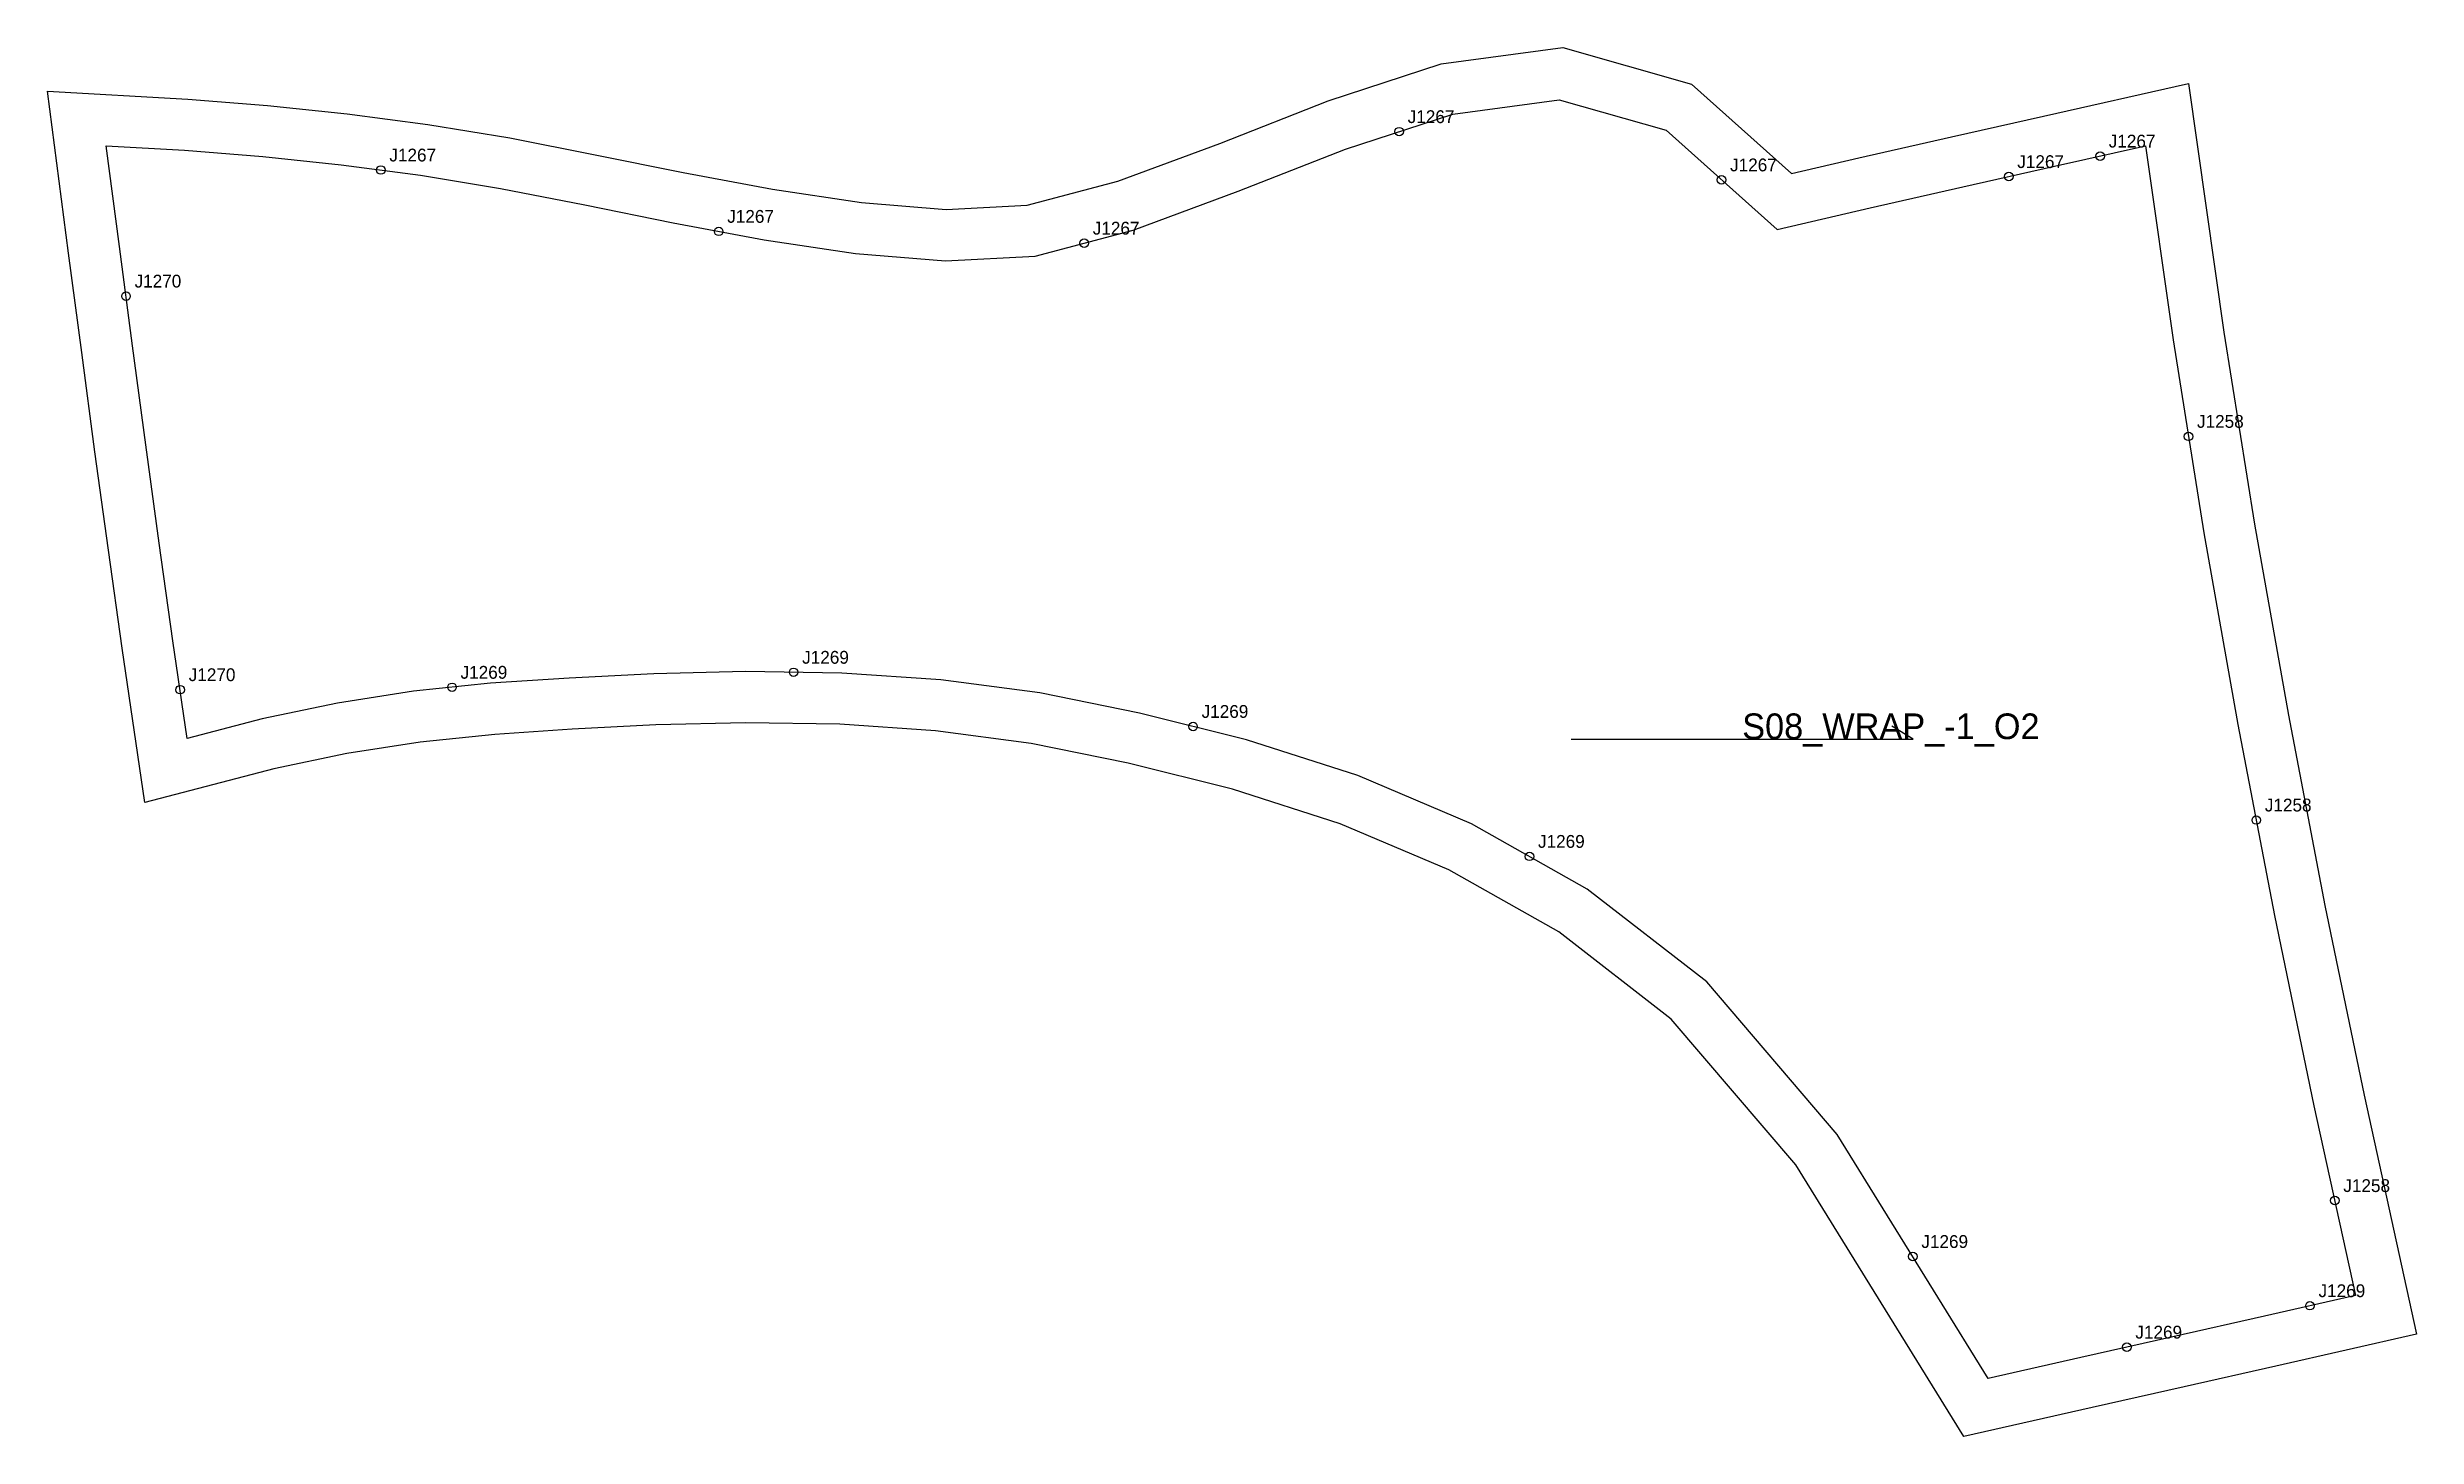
# Model space of a CAD drawing. Header units: millimetres. Extents: x -14 to 540, y -302 to 23.
import ezdxf

# ---------------------------------------------------------------- set-up
doc = ezdxf.new("R2010")
doc.units = ezdxf.units.MM
for name, color, linetype in [('CUT', 1, 'Continuous'), ('GRAIN', 3, 'Continuous'), ('LABEL', 7, 'Continuous'), ('NOTCH', 2, 'Continuous'), ('SEW', 5, 'Continuous')]:
    doc.layers.add(name, color=color, linetype=linetype)

msp = doc.modelspace()

# ---------------------------------------------------------------- linework, layer by layer
at = {"layer": 'CUT'}
msp.add_lwpolyline([(-13.78, 12.81), (19.08, 10.93), (37.68, 9.44), (56.37, 7.48), (75.21, 5.02), (94.37, 1.85), (114.32, -2.06), (134.93, -6.24), (155.86, -10.15), (176.63, -13.24), (196.47, -14.91), (215.39, -13.87), (236.62, -8.28), (260.48, 0.58), (285.83, 10.55), (312.29, 19.16), (340.7, 23.03), (370.8, 14.44), (394.21, -6.47), (409.95, -2.83), (431.64, 2.09), (453.14, 6.94), (487.12, 14.56), (495.33, -43.61), (502.52, -88.5), (510.44, -133.18), (519.01, -177.68), (528.16, -222.03), (540.45, -277.96), (507.49, -285.41), (486.06, -290.25), (464.53, -295.11), (434.55, -301.91), (395.2, -238.35), (366.05, -204.27), (339.77, -183.86), (314.08, -169.33), (288.61, -158.56), (263.43, -150.47), (239.07, -144.36), (216.38, -139.78), (193.99, -136.8), (171.56, -135.3), (149.56, -134.96), (128.57, -135.46), (108.98, -136.46), (90.88, -137.67), (73.43, -139.48), (56.23, -142.16), (39.19, -145.71), (9.02, -153.59), (3.73, -117.52), (0.48, -94.57), (-2.67, -71.53), (-5.76, -48.36), (-8.81, -25.06), (-13.78, 12.81)], close=True, dxfattribs=at)
at = {"layer": 'GRAIN'}
for p, q in [((422.68, -138.76), (417.68, -135.76)), ((342.68, -138.76), (422.68, -138.76))]:
    msp.add_line(p, q, dxfattribs=at)
at = {"layer": 'NOTCH'}
for centre in [(302.43, 3.33), (64.21, -5.65), (466.42, -2.39), (377.85, -7.96), (445.03, -7.19), (143.25, -20), (228.76, -22.76), (4.61, -35.14), (487.07, -67.95), (17.28, -127.2), (80.87, -126.64), (160.78, -123.13), (254.22, -135.79), (502.94, -157.69), (332.91, -166.19), (521.3, -246.7), (422.59, -259.78), (515.5, -271.29), (472.65, -280.98)]:
    msp.add_circle(centre, 1, dxfattribs=at)
at = {"layer": 'SEW'}
msp.add_lwpolyline([(0, 0), (18.26, -1.04), (36.58, -2.51), (54.97, -4.44), (73.46, -6.85), (92.24, -9.96), (111.97, -13.83), (132.63, -18.02), (153.87, -21.99), (175.24, -25.17), (196.29, -26.93), (217.27, -25.78), (240.25, -19.73), (264.77, -10.63), (289.89, -0.75), (314.98, 7.42), (339.83, 10.8), (364.86, 3.65), (390.85, -19.57), (412.62, -14.53), (434.28, -9.62), (455.77, -4.77), (477.06, 0), (483.46, -45.4), (490.69, -90.5), (498.64, -135.36), (507.24, -180.03), (516.42, -224.53), (526.17, -268.88), (504.84, -273.7), (483.41, -278.54), (461.88, -283.41), (440.25, -288.31), (404.92, -231.25), (374.38, -195.54), (346.44, -173.84), (319.39, -158.55), (292.79, -147.3), (266.72, -138.93), (241.72, -132.66), (218.36, -127.93), (195.19, -124.86), (172.05, -123.3), (149.51, -122.96), (128.12, -123.47), (108.28, -124.48), (89.86, -125.71), (71.88, -127.58), (54.08, -130.35), (36.45, -134.03), (18.95, -138.6), (15.6, -115.81), (12.37, -92.92), (9.22, -69.92), (6.14, -46.79), (3.08, -23.5)], close=True, dxfattribs=at)

# ---------------------------------------------------------------- texts
at = {"layer": 'LABEL'}
for s, height, p in [('J1267', 3, (304.43, 5.33)), ('J1267', 3, (468.42, -0.39)), ('J1267', 3, (66.21, -3.65)), ('J1267', 3, (379.85, -5.96)), ('J1267', 3, (447.03, -5.19)), ('J1267', 3, (145.25, -18)), ('J1267', 3, (230.76, -20.76)), ('J1270', 3, (6.61, -33.14)), ('J1258', 3, (489.07, -65.95)), ('J1269', 3, (82.87, -124.64)), ('J1269', 3, (162.78, -121.13)), ('J1270', 3, (19.28, -125.2)), ('J1269', 3, (256.22, -133.79)), ('S08_WRAP_-1_O2', 6, (382.68, -138.76)), ('J1258', 3, (504.94, -155.69)), ('J1269', 3, (334.91, -164.19)), ('J1258', 3, (523.3, -244.7)), ('J1269', 3, (424.59, -257.78)), ('J1269', 3, (517.5, -269.29)), ('J1269', 3, (474.65, -278.98))]:
    msp.add_text(s, height=height, dxfattribs=at).set_placement(p)

doc.saveas('drawing.dxf')
